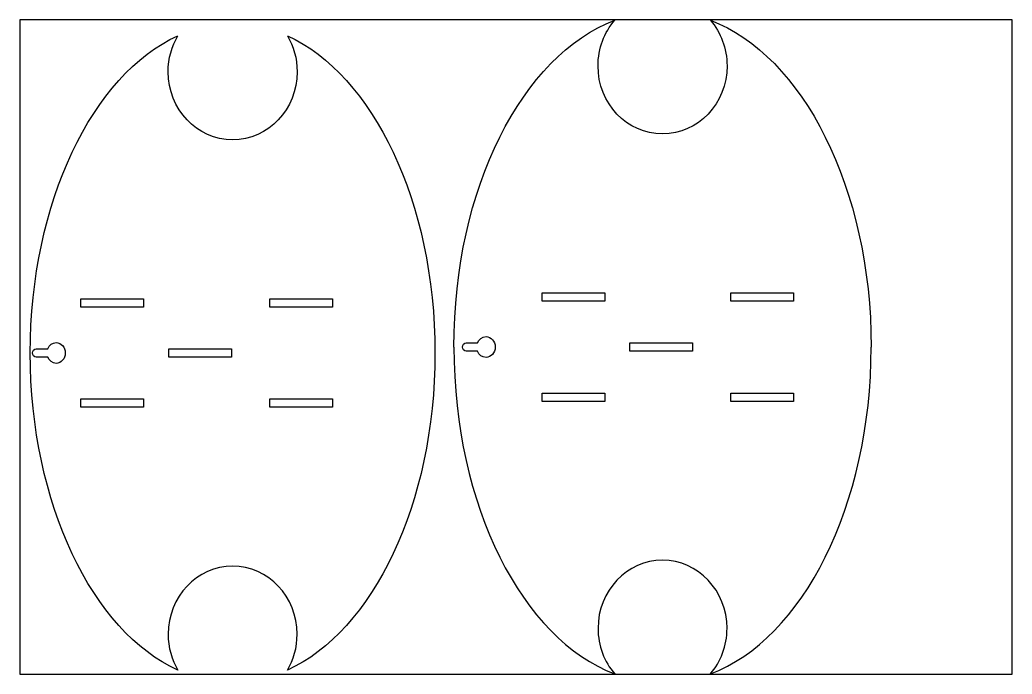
# Model space of a CAD drawing. Extents: x -403 to 998, y -258 to 587.
# Drawn here: x 558.2 to 998.2, y 40.9 to 330.9 of the extents above; entities that cross this region are included whole.
import ezdxf

# ---------------------------------------------------------------- set-up
doc = ezdxf.new("R2010")
doc.units = 0
doc.header["$MEASUREMENT"] = 0
doc.layers.add('LAYER_1', color=7, linetype='CONTINUOUS')

msp = doc.modelspace()

# ---------------------------------------------------------------- linework, layer by layer
at = {"layer": 'LAYER_1', "color": 250}
msp.add_lwpolyline([(558.1626, 40.9117), (998.1626, 40.9117), (998.1626, 330.9117), (558.1626, 330.9117), (558.1626, 40.9117)], close=True, dxfattribs=at)
for points in [[(750.6391, 185.8631), (750.6391, 256.3035), (781.0653, 315.3122), (821.9292, 330.7346)], [(864.3491, 330.7346), (905.213, 315.3122), (935.6391, 256.3035), (935.6391, 185.8631)], [(750.6391, 185.8631), (750.6391, 115.4227), (781.0653, 56.4141), (821.9292, 40.9916)], [(864.3491, 40.9916), (905.213, 56.4141), (935.6391, 115.4227), (935.6391, 185.8631)]]:
    msp.add_open_spline(points, degree=3, dxfattribs=at)
for points, knots in [([(864.3493, 330.7346), (868.9469, 325.3835), (871.7477, 318.2846), (871.7477, 310.4961), (871.7477, 310.4961), (871.7477, 293.8406), (858.9392, 280.3385), (843.1392, 280.3385), (843.1392, 280.3385), (827.3392, 280.3385), (814.5307, 293.8406), (814.5307, 310.4961), (814.5307, 310.4961), (814.5307, 318.2846), (817.3315, 325.3835), (821.9292, 330.7346)], [0, 0, 0, 0, 0.2, 0.2, 0.2, 0.2, 0.4, 0.4, 0.4, 0.4, 0.6, 0.6, 0.6, 0.6, 1, 1, 1, 1]), ([(789.7748, 209.913), (789.7748, 209.913), (789.7748, 206.213), (789.7748, 206.213), (789.7748, 206.213), (789.7748, 206.213), (817.5248, 206.213), (817.5248, 206.213), (817.5248, 206.213), (817.5248, 206.213), (817.5248, 209.913), (817.5248, 209.913), (817.5248, 209.913), (817.5248, 209.913), (789.7748, 209.913), (789.7748, 209.913)], [0, 0, 0, 0, 0.2, 0.2, 0.2, 0.2, 0.4, 0.4, 0.4, 0.4, 0.6, 0.6, 0.6, 0.6, 1, 1, 1, 1]), ([(873.4758, 209.913), (873.4758, 209.913), (873.4758, 206.213), (873.4758, 206.213), (873.4758, 206.213), (873.4758, 206.213), (901.2258, 206.213), (901.2258, 206.213), (901.2258, 206.213), (901.2258, 206.213), (901.2258, 209.913), (901.2258, 209.913), (901.2258, 209.913), (901.2258, 209.913), (873.4758, 209.913), (873.4758, 209.913)], [0, 0, 0, 0, 0.2, 0.2, 0.2, 0.2, 0.4, 0.4, 0.4, 0.4, 0.6, 0.6, 0.6, 0.6, 1, 1, 1, 1]), ([(761.1271, 187.7433), (761.756, 189.3709), (763.1921, 190.5086), (764.8631, 190.5086), (764.8631, 190.5086), (767.1138, 190.5086), (768.9382, 188.4452), (768.9382, 185.8998), (768.9382, 185.8998), (768.9382, 183.3545), (767.1138, 181.291), (764.8631, 181.291), (764.8631, 181.291), (763.1921, 181.291), (761.756, 182.4287), (761.1271, 184.0563)], [0, 0, 0, 0, 0.2, 0.2, 0.2, 0.2, 0.4, 0.4, 0.4, 0.4, 0.6, 0.6, 0.6, 0.6, 1, 1, 1, 1]), ([(754.4138, 185.8998), (754.4138, 186.9137), (755.1473, 187.7433), (756.0439, 187.7433), (756.0439, 187.7433), (756.0439, 187.7433), (761.1271, 187.7433), (761.1271, 187.7433)], [0, 0, 0, 0, 0.33333333, 0.33333333, 0.33333333, 0.33333333, 1, 1, 1, 1]), ([(761.1271, 184.0563), (761.1271, 184.0563), (756.0439, 184.0563), (756.0439, 184.0563), (756.0439, 184.0563), (755.1473, 184.0563), (754.4138, 184.8858), (754.4138, 185.8998)], [0, 0, 0, 0, 0.33333333, 0.33333333, 0.33333333, 0.33333333, 1, 1, 1, 1]), ([(828.692, 187.7541), (828.692, 187.7541), (828.692, 184.0541), (828.692, 184.0541), (828.692, 184.0541), (828.692, 184.0541), (856.442, 184.0541), (856.442, 184.0541), (856.442, 184.0541), (856.442, 184.0541), (856.442, 187.7541), (856.442, 187.7541), (856.442, 187.7541), (856.442, 187.7541), (828.692, 187.7541), (828.692, 187.7541)], [0, 0, 0, 0, 0.2, 0.2, 0.2, 0.2, 0.4, 0.4, 0.4, 0.4, 0.6, 0.6, 0.6, 0.6, 1, 1, 1, 1]), ([(789.7748, 165.5132), (789.7748, 165.5132), (789.7748, 161.8132), (789.7748, 161.8132), (789.7748, 161.8132), (789.7748, 161.8132), (817.5248, 161.8132), (817.5248, 161.8132), (817.5248, 161.8132), (817.5248, 161.8132), (817.5248, 165.5132), (817.5248, 165.5132), (817.5248, 165.5132), (817.5248, 165.5132), (789.7748, 165.5132), (789.7748, 165.5132)], [0, 0, 0, 0, 0.2, 0.2, 0.2, 0.2, 0.4, 0.4, 0.4, 0.4, 0.6, 0.6, 0.6, 0.6, 1, 1, 1, 1]), ([(873.4758, 165.5132), (873.4758, 165.5132), (873.4758, 161.8132), (873.4758, 161.8132), (873.4758, 161.8132), (873.4758, 161.8132), (901.2258, 161.8132), (901.2258, 161.8132), (901.2258, 161.8132), (901.2258, 161.8132), (901.2258, 165.5132), (901.2258, 165.5132), (901.2258, 165.5132), (901.2258, 165.5132), (873.4758, 165.5132), (873.4758, 165.5132)], [0, 0, 0, 0, 0.2, 0.2, 0.2, 0.2, 0.4, 0.4, 0.4, 0.4, 0.6, 0.6, 0.6, 0.6, 1, 1, 1, 1]), ([(864.3492, 40.9916), (868.9468, 46.3428), (871.7476, 53.4417), (871.7476, 61.2301), (871.7476, 61.2301), (871.7476, 77.8856), (858.9391, 91.3878), (843.1391, 91.3878), (843.1391, 91.3878), (827.3391, 91.3878), (814.5306, 77.8856), (814.5306, 61.2301), (814.5306, 61.2301), (814.5306, 53.4417), (817.3314, 46.3428), (821.9291, 40.9916)], [0, 0, 0, 0, 0.2, 0.2, 0.2, 0.2, 0.4, 0.4, 0.4, 0.4, 0.6, 0.6, 0.6, 0.6, 1, 1, 1, 1])]:
    msp.add_open_spline(points, degree=3, knots=knots, dxfattribs=at)
at = {"layer": 'LAYER_1', "color": 177}
for points, knots in [([(628.2299, 42.6458), (590.4736, 59.8796), (562.7871, 116.3088), (562.7871, 183.262), (562.7871, 183.262), (562.7871, 250.2151), (590.4736, 306.6443), (628.2299, 323.8782)], [0, 0, 0, 0, 0.33333333, 0.33333333, 0.33333333, 0.33333333, 1, 1, 1, 1]), ([(676.799, 323.8759), (679.5389, 319.2495), (681.1223, 313.7834), (681.1223, 307.9275), (681.1223, 307.9275), (681.1223, 291.2719), (668.3138, 277.7698), (652.5138, 277.7698), (652.5138, 277.7698), (636.7138, 277.7698), (623.9053, 291.2719), (623.9053, 307.9275), (623.9053, 307.9275), (623.9053, 313.7843), (625.4892, 319.2512), (628.2299, 323.8782)], [0, 0, 0, 0, 0.2, 0.2, 0.2, 0.2, 0.4, 0.4, 0.4, 0.4, 0.6, 0.6, 0.6, 0.6, 1, 1, 1, 1]), ([(676.799, 323.8759), (714.5527, 306.6394), (742.237, 250.2123), (742.237, 183.262), (742.237, 183.262), (742.237, 116.3117), (714.5527, 59.8845), (676.799, 42.648)], [0, 0, 0, 0, 0.33333333, 0.33333333, 0.33333333, 0.33333333, 1, 1, 1, 1]), ([(585.2727, 207.3119), (585.2727, 207.3119), (585.2727, 203.6119), (585.2727, 203.6119), (585.2727, 203.6119), (585.2727, 203.6119), (613.0227, 203.6119), (613.0227, 203.6119), (613.0227, 203.6119), (613.0227, 203.6119), (613.0227, 207.3119), (613.0227, 207.3119), (613.0227, 207.3119), (613.0227, 207.3119), (585.2727, 207.3119), (585.2727, 207.3119)], [0, 0, 0, 0, 0.2, 0.2, 0.2, 0.2, 0.4, 0.4, 0.4, 0.4, 0.6, 0.6, 0.6, 0.6, 1, 1, 1, 1]), ([(668.9737, 207.3119), (668.9737, 207.3119), (668.9737, 203.6119), (668.9737, 203.6119), (668.9737, 203.6119), (668.9737, 203.6119), (696.7237, 203.6119), (696.7237, 203.6119), (696.7237, 203.6119), (696.7237, 203.6119), (696.7237, 207.3119), (696.7237, 207.3119), (696.7237, 207.3119), (696.7237, 207.3119), (668.9737, 207.3119), (668.9737, 207.3119)], [0, 0, 0, 0, 0.2, 0.2, 0.2, 0.2, 0.4, 0.4, 0.4, 0.4, 0.6, 0.6, 0.6, 0.6, 1, 1, 1, 1]), ([(563.7884, 183.2662), (563.7884, 184.2801), (564.5219, 185.1097), (565.4184, 185.1097), (565.4184, 185.1097), (565.4184, 185.1097), (570.5017, 185.1097), (570.5017, 185.1097)], [0, 0, 0, 0, 0.33333333, 0.33333333, 0.33333333, 0.33333333, 1, 1, 1, 1]), ([(570.5017, 185.1097), (571.1305, 186.7373), (572.5666, 187.8749), (574.2377, 187.8749), (574.2377, 187.8749), (576.4884, 187.8749), (578.3128, 185.8115), (578.3128, 183.2662), (578.3128, 183.2662), (578.3128, 180.7209), (576.4884, 178.6574), (574.2377, 178.6574), (574.2377, 178.6574), (572.5666, 178.6574), (571.1305, 179.7951), (570.5017, 181.4227)], [0, 0, 0, 0, 0.2, 0.2, 0.2, 0.2, 0.4, 0.4, 0.4, 0.4, 0.6, 0.6, 0.6, 0.6, 1, 1, 1, 1]), ([(624.1923, 185.112), (624.1923, 185.112), (624.1923, 181.412), (624.1923, 181.412), (624.1923, 181.412), (624.1923, 181.412), (651.9423, 181.412), (651.9423, 181.412), (651.9423, 181.412), (651.9423, 181.412), (651.9423, 185.112), (651.9423, 185.112), (651.9423, 185.112), (651.9423, 185.112), (624.1923, 185.112), (624.1923, 185.112)], [0, 0, 0, 0, 0.2, 0.2, 0.2, 0.2, 0.4, 0.4, 0.4, 0.4, 0.6, 0.6, 0.6, 0.6, 1, 1, 1, 1]), ([(570.5017, 181.4227), (570.5017, 181.4227), (565.4184, 181.4227), (565.4184, 181.4227), (565.4184, 181.4227), (564.5219, 181.4227), (563.7884, 182.2522), (563.7884, 183.2662)], [0, 0, 0, 0, 0.33333333, 0.33333333, 0.33333333, 0.33333333, 1, 1, 1, 1]), ([(585.2727, 162.9121), (585.2727, 162.9121), (585.2727, 159.2121), (585.2727, 159.2121), (585.2727, 159.2121), (585.2727, 159.2121), (613.0227, 159.2121), (613.0227, 159.2121), (613.0227, 159.2121), (613.0227, 159.2121), (613.0227, 162.9121), (613.0227, 162.9121), (613.0227, 162.9121), (613.0227, 162.9121), (585.2727, 162.9121), (585.2727, 162.9121)], [0, 0, 0, 0, 0.2, 0.2, 0.2, 0.2, 0.4, 0.4, 0.4, 0.4, 0.6, 0.6, 0.6, 0.6, 1, 1, 1, 1]), ([(668.9737, 162.9121), (668.9737, 162.9121), (668.9737, 159.2121), (668.9737, 159.2121), (668.9737, 159.2121), (668.9737, 159.2121), (696.7237, 159.2121), (696.7237, 159.2121), (696.7237, 159.2121), (696.7237, 159.2121), (696.7237, 162.9121), (696.7237, 162.9121), (696.7237, 162.9121), (696.7237, 162.9121), (668.9737, 162.9121), (668.9737, 162.9121)], [0, 0, 0, 0, 0.2, 0.2, 0.2, 0.2, 0.4, 0.4, 0.4, 0.4, 0.6, 0.6, 0.6, 0.6, 1, 1, 1, 1]), ([(676.799, 42.648), (679.5389, 47.2745), (681.1223, 52.7406), (681.1223, 58.5965), (681.1223, 58.5965), (681.1223, 75.252), (668.3138, 88.7541), (652.5138, 88.7541), (652.5138, 88.7541), (636.7138, 88.7541), (623.9053, 75.252), (623.9053, 58.5965), (623.9053, 58.5965), (623.9053, 52.7396), (625.4892, 47.2727), (628.2299, 42.6458)], [0, 0, 0, 0, 0.2, 0.2, 0.2, 0.2, 0.4, 0.4, 0.4, 0.4, 0.6, 0.6, 0.6, 0.6, 1, 1, 1, 1])]:
    msp.add_open_spline(points, degree=3, knots=knots, dxfattribs=at)

doc.saveas('drawing.dxf')
